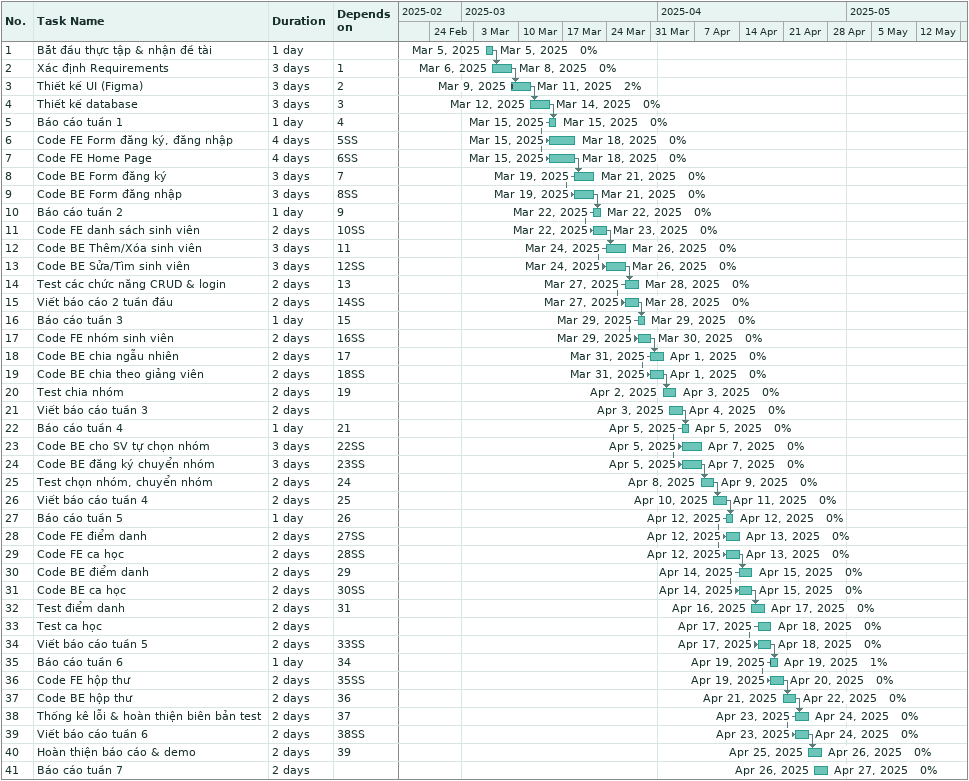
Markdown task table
| ID | Task | Duration | Start | Finish | Predecessors | % complete |
|---|---|---|---|---|---|---|
| 1 | Bắt đầu thực tập & nhận đề tài | 1d | 2025-03-05 | 2025-03-05 |  | 0 |
| 2 | Xác định Requirements | 3d | 2025-03-06 | 2025-03-08 | 1 | 0 |
| 3 | Thiết kế UI (Figma) | 3d | 2025-03-09 | 2025-03-11 | 2 | 2 |
| 4 | Thiết kế database | 3d | 2025-03-12 | 2025-03-14 | 3 | 0 |
| 5 | Báo cáo tuần 1 | 1d | 2025-03-15 | 2025-03-15 | 4 | 0 |
| 6 | Code FE Form đăng ký, đăng nhập | 4d | 2025-03-15 | 2025-03-18 | 5SS | 0 |
| 7 | Code FE Home Page | 4d | 2025-03-15 | 2025-03-18 | 6SS | 0 |
| 8 | Code BE Form đăng ký | 3d | 2025-03-19 | 2025-03-21 | 7 | 0 |
| 9 | Code BE Form đăng nhập | 3d | 2025-03-19 | 2025-03-21 | 8SS | 0 |
| 10 | Báo cáo tuần 2 | 1d | 2025-03-22 | 2025-03-22 | 9 | 0 |
| 11 | Code FE danh sách sinh viên | 2d | 2025-03-22 | 2025-03-23 | 10SS | 0 |
| 12 | Code BE Thêm/Xóa sinh viên | 3d | 2025-03-24 | 2025-03-26 | 11 | 0 |
| 13 | Code BE Sửa/Tìm sinh viên | 3d | 2025-03-24 | 2025-03-26 | 12SS | 0 |
| 14 | Test các chức năng CRUD & login | 2d | 2025-03-27 | 2025-03-28 | 13 | 0 |
| 15 | Viết báo cáo 2 tuần đầu | 2d | 2025-03-27 | 2025-03-28 | 14SS | 0 |
| 16 | Báo cáo tuần 3 | 1d | 2025-03-29 | 2025-03-29 | 15 | 0 |
| 17 | Code FE nhóm sinh viên | 2d | 2025-03-29 | 2025-03-30 | 16SS | 0 |
| 18 | Code BE chia ngẫu nhiên | 2d | 2025-03-31 | 2025-04-01 | 17 | 0 |
| 19 | Code BE chia theo giảng viên | 2d | 2025-03-31 | 2025-04-01 | 18SS | 0 |
| 20 | Test chia nhóm | 2d | 2025-04-02 | 2025-04-03 | 19 | 0 |
| 21 | Viết báo cáo tuần 3 | 2d | 2025-04-03 | 2025-04-04 |  | 0 |
| 22 | Báo cáo tuần 4 | 1d | 2025-04-05 | 2025-04-05 | 21 | 0 |
| 23 | Code BE cho SV tự chọn nhóm | 3d | 2025-04-05 | 2025-04-07 | 22SS | 0 |
| 24 | Code BE đăng ký chuyển nhóm | 3d | 2025-04-05 | 2025-04-07 | 23SS | 0 |
| 25 | Test chọn nhóm, chuyển nhóm | 2d | 2025-04-08 | 2025-04-09 | 24 | 0 |
| 26 | Viết báo cáo tuần 4 | 2d | 2025-04-10 | 2025-04-11 | 25 | 0 |
| 27 | Báo cáo tuần 5 | 1d | 2025-04-12 | 2025-04-12 | 26 | 0 |
| 28 | Code FE điểm danh | 2d | 2025-04-12 | 2025-04-13 | 27SS | 0 |
| 29 | Code FE ca học | 2d | 2025-04-12 | 2025-04-13 | 28SS | 0 |
| 30 | Code BE điểm danh | 2d | 2025-04-14 | 2025-04-15 | 29 | 0 |
| 31 | Code BE ca học | 2d | 2025-04-14 | 2025-04-15 | 30SS | 0 |
| 32 | Test điểm danh | 2d | 2025-04-16 | 2025-04-17 | 31 | 0 |
| 33 | Test ca học | 2d | 2025-04-17 | 2025-04-18 |  | 0 |
| 34 | Viết báo cáo tuần 5 | 2d | 2025-04-17 | 2025-04-18 | 33SS | 0 |
| 35 | Báo cáo tuần 6 | 1d | 2025-04-19 | 2025-04-19 | 34 | 1 |
| 36 | Code FE hộp thư | 2d | 2025-04-19 | 2025-04-20 | 35SS | 0 |
| 37 | Code BE hộp thư | 2d | 2025-04-21 | 2025-04-22 | 36 | 0 |
| 38 | Thống kê lỗi & hoàn thiện biên bản test | 2d | 2025-04-23 | 2025-04-24 | 37 | 0 |
| 39 | Viết báo cáo tuần 6 | 2d | 2025-04-23 | 2025-04-24 | 38SS | 0 |
| 40 | Hoàn thiện báo cáo & demo | 2d | 2025-04-25 | 2025-04-26 | 39 | 0 |
| 41 | Báo cáo tuần 7 | 2d | 2025-04-26 | 2025-04-27 |  | 0 |
